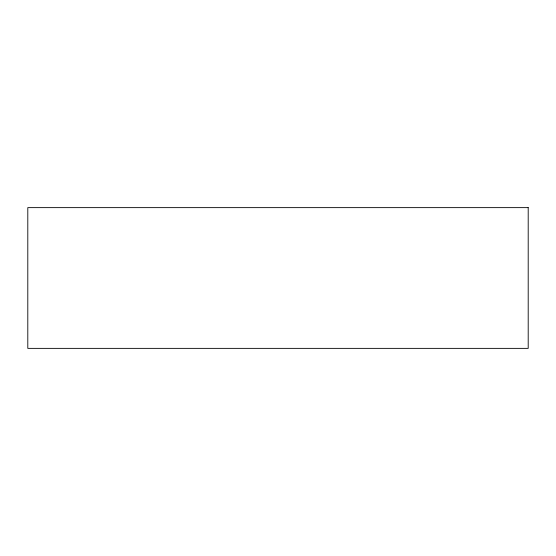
<?xml version="1.0" encoding="UTF-8"?>
<svg xmlns="http://www.w3.org/2000/svg" width="556" height="556" viewBox="0 0 556 556"><rect width="100%" height="100%" fill="white"/><g stroke="black" fill="none" stroke-linecap="round" stroke-linejoin="round"><path stroke-width="0.83" d="M528.2 207.631L27.8 207.631L27.8 348.369L528.2 348.369L528.2 207.631"/></g></svg>
